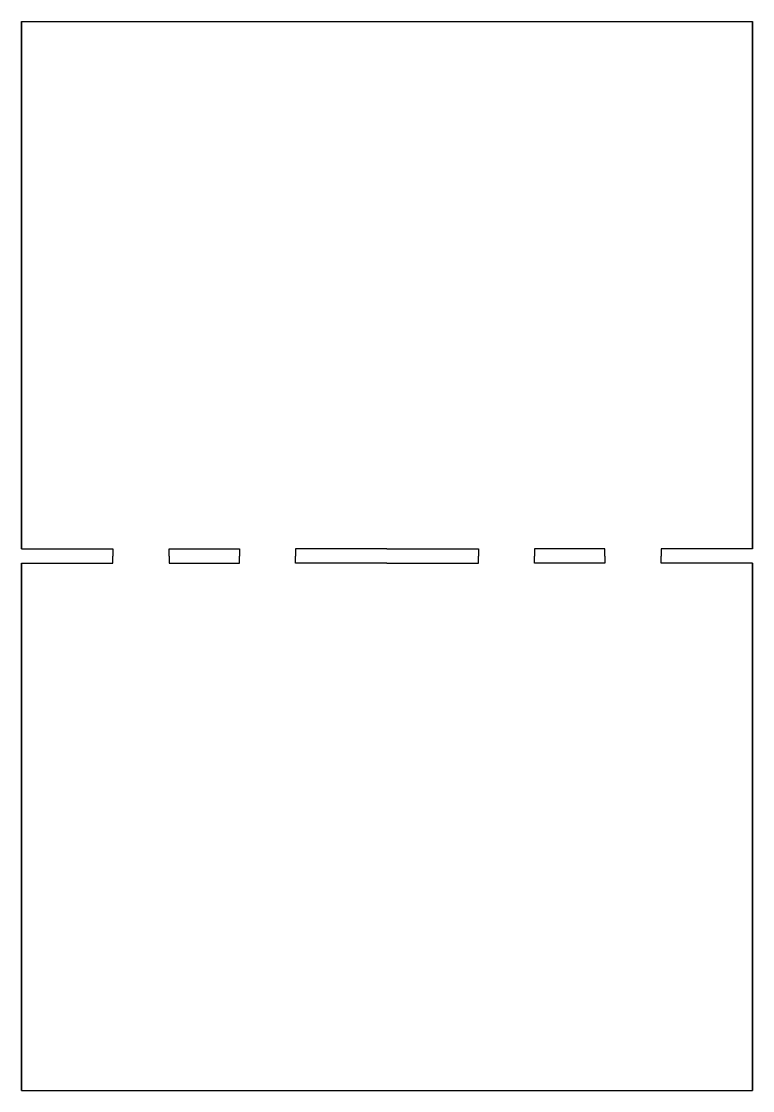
# Model space of a CAD drawing. Extents: x -6.5 to 6.5, y -9.5 to 9.5.
import ezdxf

# ---------------------------------------------------------------- set-up
doc = ezdxf.new("R2010")
doc.units = 0
doc.header["$MEASUREMENT"] = 0
doc.layers.add('MODELSKETCH_VISIBLE', color=7, linetype='CONTINUOUS')

msp = doc.modelspace()

# ---------------------------------------------------------------- linework, layer by layer
at = {"layer": 'MODELSKETCH_VISIBLE'}
for p, q in [((-6.5, 0.125), (-6.5, 9.5)), ((-6.5, 9.5), (6.5, 9.5)), ((-6.5, 9.5), (-6.5, 0.125)), ((6.5, 0.125), (6.5, 9.5)), ((6.5, 0.125), (6.5, 9.5)), ((6.5, 9.5), (6.5, 0.125)), ((-6.5, 0.125), (-4.875, 0.125)), ((-4.875, 0.125), (-4.875, 0)), ((-4.875, -0.125), (-4.875, 0)), ((-3.875, 0), (-3.875, 0.125)), ((-3.875, 0.125), (-2.625, 0.125)), ((-3.875, 0), (-3.875, -0.125)), ((-2.625, 0.125), (-2.625, 0)), ((-2.625, -0.125), (-2.625, 0)), ((-1.625, 0.125), (-1.625, 0)), ((0, 0.125), (-1.625, 0.125)), ((-1.625, -0.125), (-1.625, 0)), ((0, 0.125), (1.625, 0.125)), ((1.625, 0.125), (1.625, 0)), ((1.625, -0.125), (1.625, 0)), ((2.625, 0.125), (2.625, 0)), ((3.875, 0.125), (2.625, 0.125)), ((2.625, -0.125), (2.625, 0)), ((3.875, 0), (3.875, 0.125)), ((3.875, 0), (3.875, -0.125)), ((4.875, 0.125), (4.875, 0)), ((6.5, 0.125), (4.875, 0.125)), ((4.875, -0.125), (4.875, 0)), ((-6.5, -9.5), (-6.5, -0.125)), ((-6.5, -0.125), (-6.5, -9.5)), ((-6.5, -0.125), (-4.875, -0.125)), ((-3.875, -0.125), (-2.625, -0.125)), ((0, -0.125), (-1.625, -0.125)), ((0, -0.125), (1.625, -0.125)), ((3.875, -0.125), (2.625, -0.125)), ((6.5, -0.125), (4.875, -0.125)), ((6.5, -0.125), (6.5, -9.5)), ((6.5, -9.5), (6.5, -0.125)), ((6.5, -9.5), (6.5, -0.125)), ((-6.5, -9.5), (6.5, -9.5))]:
    msp.add_line(p, q, dxfattribs=at)

doc.saveas('drawing.dxf')
